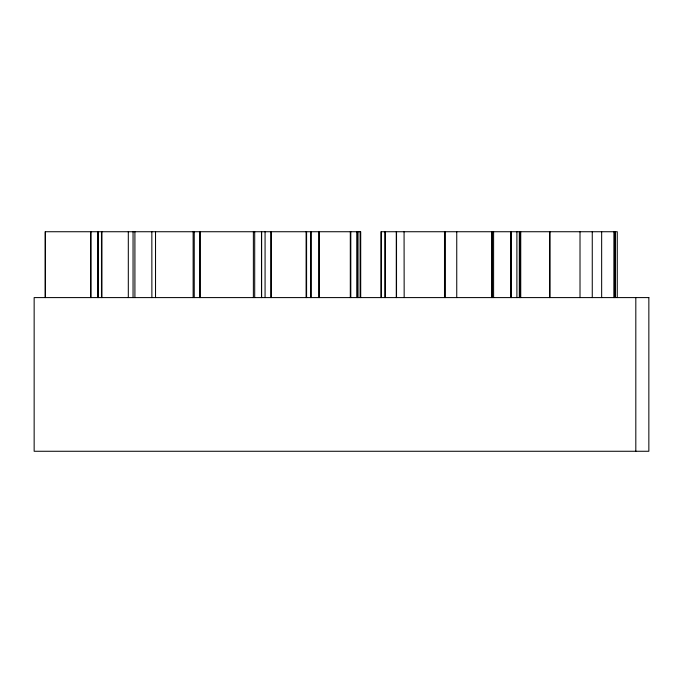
<?xml version="1.0" encoding="UTF-8"?>
<svg xmlns="http://www.w3.org/2000/svg" width="683" height="683" viewBox="0 0 683 683"><rect width="100%" height="100%" fill="white"/><g stroke="black" fill="none" stroke-linecap="round" stroke-linejoin="round"><path stroke-width="1.02" d="M635.813 297.592L635.813 451.267M617.261 297.592L617.261 231.733L380.901 231.733L380.901 297.592M615.417 231.733L615.417 297.592M614.649 231.733L614.649 297.592M614.615 231.733L614.615 297.592M613.915 231.733L613.863 297.592M601.655 231.733L601.655 297.592M592.263 231.733L592.263 297.592M580.012 231.733L580.012 297.592M549.832 231.733L549.832 297.592M549.747 231.733L549.747 297.592M520.642 231.733L520.642 297.592M520.583 231.733L520.583 297.592M519.814 231.733L519.814 297.592M519.319 231.733L519.319 297.592M516.894 231.733L516.894 297.592M511.234 231.733L511.234 297.592M511.174 231.733L511.174 297.592M510.901 231.733L510.901 297.592M493.596 231.733L493.596 297.592M492.486 231.733L492.486 297.592M491.564 231.733L491.564 297.592M456.748 231.733L456.748 297.592M445.401 231.733L445.401 297.592M444.496 231.733L444.496 297.592M404.071 231.733L404.165 297.592M396.524 231.733L396.524 297.592M396.285 231.733L396.285 297.592M385.238 231.733L385.238 297.592M385.007 231.733L385.007 297.592M381.447 231.733L381.447 297.592M360.701 297.592L360.701 231.733L45.163 231.733L45.163 297.592M360.129 231.733L360.129 297.592M358.029 231.733L358.029 297.592M357.286 231.733L357.286 297.592M356.987 231.733L356.987 297.592M350.797 231.733L350.797 297.592M350.302 231.733L350.302 297.592M319.268 231.733L319.268 297.592M318.816 231.733L318.816 297.592M311.072 231.733L311.072 297.592M310.791 231.733L310.791 297.592M306.582 231.733L306.582 297.592M306.112 231.733L306.112 297.592M271.296 231.733L271.296 297.592M270.861 231.733L270.861 297.592M265.072 231.733L265.072 297.592M261.632 231.733L261.632 297.592M261.495 231.733L261.495 297.592M254.699 231.733L254.699 297.592M253.376 231.733L253.376 297.592M200.145 231.733L200.145 297.592M199.795 231.733L199.795 297.592M194.237 231.733L194.237 297.592M193.135 231.733L193.135 297.592M155.528 231.733L155.528 297.592M151.839 231.733L151.882 297.592M134.91 231.733L134.91 297.592M133.048 231.733L133.048 297.592M128.31 231.733L128.31 297.592M101.946 231.733L101.946 297.592M101.477 231.733L101.477 297.592M98.139 231.733L98.139 297.592M97.9 231.733L97.9 297.592M91.044 231.733L91.044 297.592M90.549 231.733L90.549 297.592M45.42 231.733L45.42 297.592M648.85 297.592L34.15 297.592L34.15 451.267L648.85 451.267L648.85 297.592"/></g></svg>
